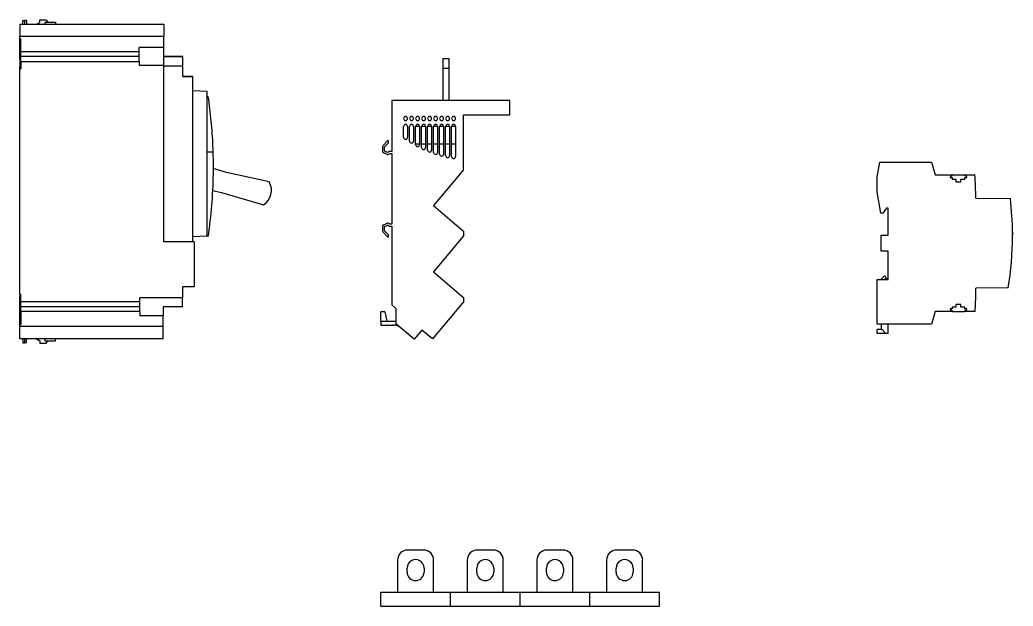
# Model space of a CAD drawing. Header units: millimetres. Extents: x 2268 to 4339, y 1619 to 2163.
# Drawn here: x 2769.4 to 3244.4, y 1882.7 to 2162.8 of the extents above; entities that cross this region are included whole.
import ezdxf

# ---------------------------------------------------------------- set-up
doc = ezdxf.new("R2010")
doc.units = ezdxf.units.MM

msp = doc.modelspace()

# ---------------------------------------------------------------- linework, layer by layer
for p, q in [((2770.72, 2162.52), (2771.68, 2162.52)), ((2770.72, 2160.72), (2770.72, 2162.52)), ((2772.63, 2162.52), (2771.68, 2162.52)), ((2771.68, 2160.72), (2771.68, 2162.52)), ((2772.63, 2162.52), (2772.63, 2160.72)), ((2777.31, 2160.72), (2778.86, 2161.63)), ((2778.86, 2162.84), (2781.73, 2162.84)), ((2778.86, 2161.63), (2778.86, 2162.84)), ((2786.47, 2161.61), (2781.25, 2161.61)), ((2781.25, 2161.61), (2781.25, 2160.72)), ((2781.73, 2162.84), (2782.95, 2161.61)), ((2786.47, 2161.61), (2786.47, 2160.72)), ((2769.38, 2160.72), (2838.19, 2160.72)), ((2769.38, 2160.72), (2769.38, 2154.83)), ((2838.19, 2160.72), (2838.19, 2154.83)), ((2838.19, 2154.83), (2769.38, 2154.83)), ((2769.38, 2153.78), (2769.38, 2154.83)), ((2769.38, 2153.78), (2769.38, 2140.49)), ((2769.38, 2153.78), (2769.86, 2153.78)), ((2769.43, 2144.36), (2769.43, 2153.78)), ((2769.86, 2147.63), (2769.86, 2153.78)), ((2838.19, 2149.71), (2838.19, 2154.83)), ((2769.86, 2145.4), (2769.86, 2147.63)), ((2826.41, 2147.63), (2769.86, 2147.63)), ((2826.41, 2147.63), (2826.41, 2149.71)), ((2838.19, 2149.71), (2826.41, 2149.71)), ((2826.41, 2145.4), (2826.41, 2147.63)), ((2838.19, 2145.4), (2838.19, 2149.71)), ((2769.86, 2144.36), (2769.43, 2144.36)), ((2826.41, 2145.4), (2769.86, 2145.4)), ((2769.86, 2142.91), (2769.86, 2145.4)), ((2769.86, 2142.91), (2826.41, 2142.91)), ((2769.86, 2142.91), (2769.86, 2139.37)), ((2826.41, 2142.91), (2826.41, 2145.4)), ((2826.41, 2142.91), (2826.41, 2141.09)), ((2838.19, 2145.4), (2847.29, 2145.4)), ((2847.29, 2145.4), (2838.19, 2145.4)), ((2838.19, 2145.4), (2839.48, 2145.4)), ((2838.19, 2141.09), (2838.19, 2145.4)), ((2839.48, 2145.4), (2840.78, 2145.4)), ((2840.78, 2145.4), (2842.07, 2145.4)), ((2842.07, 2145.4), (2843.36, 2145.4)), ((2843.36, 2145.4), (2844.65, 2145.4)), ((2844.65, 2145.4), (2845.95, 2145.4)), ((2845.95, 2145.4), (2847.24, 2145.4)), ((2847.24, 2145.4), (2847.24, 2145.4)), ((2847.24, 2145.4), (2847.24, 2145.4)), ((2847.24, 2145.4), (2847.24, 2145.4)), ((2847.24, 2145.4), (2847.24, 2145.4)), ((2847.24, 2145.4), (2847.24, 2145.4)), ((2847.24, 2145.4), (2847.24, 2145.4)), ((2847.29, 2140.93), (2847.29, 2145.4)), ((2971.66, 2144.35), (2971.66, 2139.56)), ((2971.66, 2144.35), (2974.54, 2144.35)), ((2974.54, 2144.35), (2974.54, 2139.56)), ((2769.38, 2139.37), (2769.38, 2140.49)), ((2769.38, 2140.49), (2769.86, 2140.49)), ((2769.38, 2031.7), (2769.38, 2139.37)), ((2769.38, 2139.37), (2769.86, 2139.37)), ((2838.19, 2141.09), (2826.41, 2141.09)), ((2838.19, 2056.79), (2838.19, 2141.09)), ((2838.19, 2140.93), (2847.29, 2140.93)), ((2847.29, 2135.82), (2847.29, 2140.93)), ((2974.54, 2139.56), (2971.66, 2139.56)), ((2971.66, 2139.56), (2971.67, 2124.24)), ((2974.54, 2139.56), (2974.54, 2124.24)), ((2847.29, 2135.82), (2852.03, 2135.82)), ((2852.08, 2135.82), (2847.29, 2135.82)), ((2852.08, 2057), (2852.08, 2135.82)), ((2852.08, 2129.12), (2858.92, 2128.82)), ((2858.94, 2059.51), (2858.92, 2128.82)), ((2858.92, 2126.25), (2859.31, 2126.25)), ((2859.31, 2126.25), (2859.52, 2124.78)), ((2859.52, 2124.78), (2859.73, 2123.31)), ((2947.24, 2124.24), (2947.24, 2100.01)), ((3003.75, 2124.24), (2947.24, 2124.24)), ((3003.75, 2117.53), (3003.75, 2124.24)), ((2859.73, 2123.31), (2859.92, 2121.84)), ((2859.92, 2121.84), (2860.11, 2120.37)), ((2860.11, 2120.37), (2860.28, 2118.89)), ((2860.28, 2118.89), (2860.45, 2117.41)), ((2860.45, 2117.41), (2860.61, 2115.94)), ((2860.61, 2115.94), (2860.75, 2114.46)), ((2860.75, 2114.46), (2860.89, 2112.98)), ((2981.53, 2117.53), (3003.75, 2117.53)), ((2981.53, 2091.22), (2981.53, 2117.53)), ((2860.89, 2112.98), (2861.02, 2111.49)), ((2861.02, 2111.49), (2861.14, 2110.01)), ((2861.14, 2110.01), (2861.25, 2108.53)), ((2952.89, 2106.71), (2952.89, 2111.88)), ((2954.81, 2111.88), (2954.81, 2106.71)), ((2955.77, 2104.89), (2955.77, 2111.88)), ((2957.68, 2111.88), (2957.68, 2104.89)), ((2958.64, 2103.26), (2958.64, 2111.88)), ((2960.56, 2111.88), (2958.64, 2111.88)), ((2960.56, 2111.88), (2960.56, 2103.26)), ((2961.51, 2101.83), (2961.51, 2111.88)), ((2963.43, 2111.88), (2961.51, 2111.88)), ((2963.43, 2111.88), (2963.43, 2101.83)), ((2964.39, 2100.58), (2964.39, 2111.88)), ((2966.3, 2111.88), (2964.39, 2111.88)), ((2966.3, 2111.88), (2966.3, 2100.58)), ((2967.26, 2099.53), (2967.26, 2111.88)), ((2969.18, 2111.88), (2967.26, 2111.88)), ((2969.18, 2111.88), (2969.18, 2099.53)), ((2970.13, 2098.67), (2970.13, 2111.88)), ((2972.05, 2111.88), (2970.13, 2111.88)), ((2972.05, 2111.88), (2972.05, 2098.67)), ((2973.01, 2098), (2973.01, 2111.88)), ((2974.92, 2111.88), (2973.01, 2111.88)), ((2974.92, 2111.88), (2974.92, 2098)), ((2975.88, 2097.52), (2975.88, 2111.88)), ((2977.79, 2111.88), (2975.88, 2111.88)), ((2977.79, 2111.88), (2977.79, 2097.52)), ((2861.25, 2108.53), (2861.34, 2107.05)), ((2861.34, 2107.05), (2861.43, 2105.56)), ((2861.43, 2105.56), (2861.51, 2104.08)), ((2943.1, 2102.85), (2945.22, 2105.06)), ((2945.71, 2104.31), (2945.71, 2104.86)), ((2861.51, 2104.08), (2861.58, 2102.59)), ((2861.58, 2102.59), (2861.64, 2101.11)), ((2861.64, 2101.11), (2861.69, 2099.63)), ((2942.84, 2102.18), (2942.84, 2100.16)), ((2943.8, 2100.34), (2943.8, 2102.07)), ((2945.63, 2104.11), (2943.88, 2102.27)), ((2943.97, 2100.08), (2945.19, 2099.55)), ((2945.53, 2099.64), (2945.81, 2100.01)), ((2947.24, 2100.01), (2945.81, 2100.01)), ((2958.64, 2103.65), (2960.56, 2103.65)), ((2961.51, 2103.65), (2963.43, 2103.65)), ((2964.39, 2103.65), (2966.3, 2103.65)), ((2967.26, 2103.65), (2969.18, 2103.65)), ((2970.13, 2103.65), (2972.05, 2103.65)), ((2973.01, 2103.65), (2974.92, 2103.65)), ((2975.88, 2103.65), (2977.79, 2103.65)), ((2861.69, 2099.63), (2858.93, 2099.63)), ((2861.69, 2099.63), (2861.72, 2098.64)), ((2861.72, 2098.64), (2861.74, 2097.65)), ((2861.74, 2097.65), (2861.76, 2096.67)), ((2861.76, 2096.67), (2861.78, 2095.68)), ((2861.78, 2095.68), (2861.79, 2094.69)), ((2945.02, 2098.58), (2943.42, 2099.28)), ((2946.29, 2099.05), (2946.16, 2098.89)), ((2946.29, 2099.05), (2947.24, 2099.05)), ((2947.24, 2099.05), (2947.24, 2065.15)), ((2861.79, 2090.85), (2861.77, 2088.99)), ((2861.79, 2094.69), (2861.79, 2093.7)), ((2861.79, 2093.7), (2861.8, 2092.72)), ((2861.8, 2092.72), (2861.79, 2090.85)), ((2868.27, 2089.89), (2861.79, 2091.8)), ((2981.53, 2091.22), (2967.13, 2074.07)), ((3179.36, 2087.82), (3180.6, 2094.81)), ((3180.6, 2094.81), (3205.45, 2094.81)), ((3205.45, 2094.81), (3207.07, 2088.78)), ((2861.73, 2087.13), (2861.67, 2085.27)), ((2861.77, 2088.99), (2861.73, 2087.13)), ((2888.66, 2085.39), (2868.27, 2089.89)), ((3179.36, 2080.64), (3179.36, 2087.82)), ((3207.07, 2088.78), (3215.42, 2088.78)), ((3215.42, 2088.59), (3214.27, 2087.63)), ((3214.27, 2087.63), (3214.27, 2087.44)), ((3214.27, 2087.44), (3215.23, 2087.44)), ((3215.23, 2087.44), (3215.23, 2086.67)), ((3215.23, 2086.67), (3217.1, 2086.67)), ((3215.42, 2088.78), (3215.42, 2088.59)), ((3215.42, 2088.78), (3221.17, 2088.78)), ((3217.1, 2086.67), (3217.1, 2085.43)), ((3219.49, 2086.67), (3221.36, 2086.67)), ((3219.49, 2085.43), (3219.49, 2086.67)), ((3221.17, 2088.78), (3226.1, 2088.78)), ((3221.17, 2088.59), (3221.17, 2088.78)), ((3222.32, 2087.63), (3221.17, 2088.59)), ((3221.36, 2087.44), (3222.32, 2087.44)), ((3221.36, 2086.67), (3221.36, 2087.44)), ((3222.32, 2087.44), (3222.32, 2087.63)), ((2861.52, 2081.55), (2861.42, 2079.69)), ((2861.51, 2081.33), (2865.82, 2080.38)), ((2861.61, 2083.41), (2861.52, 2081.55)), ((2861.67, 2085.27), (2861.61, 2083.41)), ((3217.1, 2085.43), (3219.49, 2085.43)), ((2861.31, 2077.84), (2861.18, 2075.99)), ((2861.42, 2079.69), (2861.31, 2077.84)), ((2865.82, 2080.38), (2885.84, 2074.46)), ((3181.17, 2070.39), (3179.36, 2080.64)), ((3226.58, 2077.67), (3243.1, 2077.53)), ((2860.88, 2072.3), (2860.7, 2070.46)), ((2861.04, 2074.14), (2860.88, 2072.3)), ((2861.18, 2075.99), (2861.04, 2074.14)), ((2967.13, 2074.07), (2981.67, 2061.65)), ((3183.86, 2072.88), (3182.12, 2070.39)), ((3184.63, 2072.88), (3183.86, 2072.88)), ((3184.63, 2059.95), (3184.63, 2072.88)), ((2860.31, 2066.8), (2860.09, 2064.97)), ((2860.51, 2068.63), (2860.31, 2066.8)), ((2860.7, 2070.46), (2860.51, 2068.63)), ((3182.12, 2070.39), (3181.17, 2070.39)), ((2859.86, 2063.15), (2859.62, 2061.34)), ((2860.09, 2064.97), (2859.86, 2063.15)), ((2942.84, 2064.04), (2942.84, 2062.01)), ((2943.42, 2064.92), (2945.02, 2065.61)), ((2943.8, 2062.12), (2943.8, 2063.85)), ((2943.88, 2061.93), (2945.63, 2060.08)), ((2945.19, 2064.64), (2943.97, 2064.11)), ((2945.81, 2064.19), (2945.53, 2064.55)), ((2945.81, 2064.19), (2947.24, 2064.19)), ((2946.17, 2065.31), (2946.29, 2065.15)), ((2947.24, 2065.15), (2946.29, 2065.15)), ((2947.24, 2064.19), (2947.24, 2026.59)), ((2838.19, 2057), (2852.08, 2057)), ((2858.94, 2059.51), (2852.08, 2059.21)), ((2859, 2059.51), (2858.94, 2059.51)), ((2859.06, 2059.51), (2859, 2059.51)), ((2859.12, 2059.52), (2859.06, 2059.51)), ((2859.18, 2059.52), (2859.12, 2059.52)), ((2859.24, 2059.52), (2859.18, 2059.52)), ((2859.3, 2059.52), (2859.24, 2059.52)), ((2859.36, 2059.53), (2859.3, 2059.52)), ((2859.62, 2061.34), (2859.36, 2059.53)), ((2945.22, 2059.13), (2943.1, 2061.35)), ((2945.71, 2059.33), (2945.71, 2059.89)), ((2981.67, 2059.79), (2967.13, 2042.46)), ((2981.67, 2059.79), (2981.67, 2061.65)), ((3181.28, 2059.95), (3184.63, 2059.95)), ((3181.28, 2052.29), (3181.28, 2059.95)), ((3244.24, 2060.91), (3244.15, 2060.91)), ((3244.15, 2060.53), (3244.24, 2060.53)), ((2852.69, 2056.79), (2838.19, 2056.79)), ((2852.69, 2056.79), (2852.69, 2035.24)), ((3184.63, 2052.29), (3181.28, 2052.29)), ((3184.63, 2038.69), (3184.63, 2052.29)), ((2967.13, 2042.46), (2981.67, 2030.05)), ((3179.36, 2038.69), (3184.63, 2038.69)), ((3179.36, 2017.43), (3179.36, 2038.69)), ((3181.09, 2038.69), (3182.71, 2040.32)), ((3183.19, 2040.32), (3182.71, 2040.32)), ((3182.86, 2038.69), (3183.02, 2038.88)), ((3184.63, 2038.88), (3183.02, 2038.88)), ((3183.19, 2040.32), (3183.86, 2038.88)), ((2847.09, 2035.24), (2847.09, 2029.98)), ((2852.69, 2035.24), (2847.09, 2035.24)), ((3242.11, 2034.71), (3226.57, 2034.57)), ((2769.38, 2031.7), (2769.38, 2030.58)), ((2769.38, 2031.7), (2769.86, 2031.7)), ((2769.38, 2017.29), (2769.38, 2030.58)), ((2769.38, 2030.58), (2769.86, 2030.58)), ((2769.86, 2028.18), (2769.86, 2031.7)), ((2826.77, 2028.18), (2826.77, 2029.98)), ((2847.09, 2029.98), (2826.77, 2029.98)), ((2847.09, 2025.67), (2847.09, 2029.98)), ((2981.67, 2028.18), (2981.67, 2030.05)), ((2769.86, 2026.71), (2769.43, 2026.71)), ((2769.43, 2017.29), (2769.43, 2026.71)), ((2769.86, 2025.69), (2769.86, 2028.18)), ((2769.86, 2028.18), (2826.77, 2028.18)), ((2826.77, 2025.69), (2769.86, 2025.69)), ((2769.86, 2023.46), (2769.86, 2025.69)), ((2826.77, 2025.69), (2826.77, 2028.18)), ((2826.77, 2023.46), (2826.77, 2025.69)), ((2837.99, 2025.67), (2837.99, 2021.36)), ((2847.09, 2025.67), (2837.99, 2025.67)), ((2949.16, 2024.98), (2947.24, 2026.59)), ((2949.16, 2024.98), (2949.16, 2017.64)), ((2981.67, 2028.18), (2966.7, 2010.35)), ((3214.27, 2024.8), (3214.27, 2024.61)), ((3215.23, 2024.8), (3214.27, 2024.8)), ((3214.27, 2024.61), (3215.42, 2023.65)), ((3215.23, 2025.57), (3215.23, 2024.8)), ((3217.1, 2025.57), (3215.23, 2025.57)), ((3217.1, 2026.82), (3217.1, 2025.57)), ((3219.49, 2026.82), (3217.1, 2026.82)), ((3219.49, 2025.57), (3219.49, 2026.82)), ((3221.36, 2025.57), (3219.49, 2025.57)), ((3221.17, 2023.65), (3222.32, 2024.61)), ((3221.36, 2024.8), (3221.36, 2025.57)), ((3222.32, 2024.8), (3221.36, 2024.8)), ((3222.32, 2024.61), (3222.32, 2024.8)), ((2769.86, 2023.46), (2769.86, 2017.29)), ((2826.77, 2023.46), (2769.86, 2023.46)), ((2826.77, 2023.46), (2826.77, 2021.36)), ((2837.99, 2021.36), (2826.77, 2021.36)), ((2837.99, 2016.25), (2837.99, 2021.36)), ((2941.98, 2018.89), (2941.98, 2023.38)), ((2943.89, 2023.38), (2941.98, 2023.38)), ((2943.89, 2023.38), (2944.85, 2018.89)), ((3207.07, 2023.46), (3205.45, 2017.43)), ((3215.42, 2023.46), (3207.07, 2023.46)), ((3215.42, 2023.65), (3215.42, 2023.46)), ((3215.42, 2023.46), (3221.17, 2023.46)), ((3221.17, 2023.46), (3221.17, 2023.65)), ((3226.25, 2023.46), (3221.17, 2023.46)), ((2769.38, 2017.29), (2769.86, 2017.29)), ((2769.38, 2016.25), (2769.38, 2017.29)), ((2837.99, 2016.25), (2769.38, 2016.25)), ((2769.38, 2010.35), (2769.38, 2016.25)), ((2837.99, 2010.35), (2837.99, 2016.25)), ((2941.98, 2018.89), (2941.98, 2016.97)), ((2941.98, 2018.89), (2949.16, 2018.89)), ((2941.98, 2016.97), (2948.21, 2016.97)), ((2957.97, 2010.24), (2949.16, 2017.64)), ((2961.59, 2014.56), (2957.97, 2010.24)), ((2966.7, 2010.35), (2961.59, 2014.56)), ((3205.45, 2017.43), (3179.36, 2017.43)), ((3179.36, 2013.02), (3179.36, 2014.94)), ((3181.73, 2014.94), (3179.36, 2014.94)), ((3181.47, 2015.22), (3181.47, 2017.43)), ((3183.52, 2013.02), (3181.47, 2015.22)), ((3184.63, 2013.02), (3184.63, 2017.43)), ((2837.99, 2010.35), (2769.38, 2010.35)), ((2770.72, 2010.35), (2770.72, 2008.55)), ((2771.68, 2008.55), (2771.68, 2010.35)), ((2772.63, 2008.55), (2772.63, 2010.35)), ((2777.31, 2010.35), (2778.86, 2009.44)), ((2781.25, 2010.35), (2781.25, 2009.46)), ((2786.47, 2009.46), (2786.47, 2010.35)), ((3183.52, 2013.02), (3179.36, 2013.02)), ((3184.63, 2013.02), (3183.52, 2013.02)), ((2770.72, 2008.55), (2771.68, 2008.55)), ((2772.63, 2008.55), (2771.68, 2008.55)), ((2778.86, 2009.44), (2778.86, 2008.23)), ((2781.73, 2008.23), (2778.86, 2008.23)), ((2781.25, 2009.46), (2786.47, 2009.46)), ((2781.73, 2008.23), (2782.95, 2009.46)), ((2962.47, 1909.48), (2954.81, 1909.48)), ((2995.8, 1909.48), (2988.14, 1909.48)), ((3029.13, 1909.48), (3021.47, 1909.48)), ((3062.46, 1909.48), (3054.79, 1909.48)), ((2950.02, 1904.69), (2950.02, 1889.37)), ((2954.57, 1898.95), (2954.57, 1900.86)), ((2962.71, 1900.86), (2962.71, 1898.95)), ((2967.26, 1889.37), (2967.26, 1904.69)), ((2983.35, 1904.69), (2983.35, 1889.37)), ((2987.9, 1898.95), (2987.9, 1900.86)), ((2996.04, 1900.86), (2996.04, 1898.95)), ((3000.59, 1889.37), (3000.59, 1904.69)), ((3016.68, 1904.69), (3016.68, 1889.37)), ((3021.23, 1898.95), (3021.23, 1900.86)), ((3029.37, 1900.86), (3029.37, 1898.95)), ((3033.92, 1889.37), (3033.92, 1904.69)), ((3050.01, 1904.69), (3050.01, 1889.37)), ((3054.56, 1898.95), (3054.56, 1900.86)), ((3062.7, 1900.86), (3062.7, 1898.95)), ((3067.24, 1889.37), (3067.24, 1904.69)), ((2941.98, 1889.37), (2975.31, 1889.37)), ((2941.98, 1882.66), (2941.98, 1889.37)), ((2975.31, 1882.66), (2975.31, 1889.37)), ((2975.31, 1889.37), (3008.63, 1889.37)), ((2975.31, 1882.66), (2975.31, 1889.37)), ((3008.63, 1882.66), (3008.63, 1889.37)), ((3008.63, 1889.37), (3041.96, 1889.37)), ((3008.63, 1882.66), (3008.63, 1889.37)), ((3041.96, 1882.66), (3041.96, 1889.37)), ((3041.96, 1889.37), (3075.29, 1889.37)), ((3041.96, 1882.66), (3041.96, 1889.37)), ((3075.29, 1882.66), (3075.29, 1889.37)), ((2941.98, 1882.66), (2975.31, 1882.66)), ((2975.31, 1882.66), (3008.63, 1882.66)), ((3008.63, 1882.66), (3041.96, 1882.66)), ((3041.96, 1882.66), (3075.29, 1882.66))]:
    msp.add_line(p, q)
for centre, radius, start, end in [((2953.85, 2115.71), 0.958, 90.0004, 180.0004), ((2953.85, 2115.71), 0.958, 180.0004, 270.0004), ((2953.85, 2115.71), 0.958, 0.0004, 90.0004), ((2953.85, 2115.71), 0.958, 270.0004, 0.0004), ((2956.72, 2115.71), 0.958, 90.0004, 180.0004), ((2956.72, 2115.71), 0.958, 180.0004, 270.0004), ((2956.72, 2115.71), 0.958, 0.0004, 90.0004), ((2956.72, 2115.71), 0.958, 270.0004, 0.0004), ((2959.6, 2115.71), 0.958, 90.0004, 180.0004), ((2959.6, 2115.71), 0.958, 180.0004, 270.0004), ((2959.6, 2115.71), 0.958, 0.0004, 90.0004), ((2959.6, 2115.71), 0.958, 270.0004, 0.0004), ((2962.47, 2115.71), 0.958, 90.0004, 180.0004), ((2962.47, 2115.71), 0.958, 180.0004, 270.0004), ((2962.47, 2115.71), 0.958, 0.0004, 90.0004), ((2962.47, 2115.71), 0.958, 270.0004, 0.0004), ((2965.34, 2115.71), 0.958, 90.0004, 180.0004), ((2965.34, 2115.71), 0.958, 180.0004, 270.0004), ((2965.34, 2115.71), 0.958, 0.0004, 90.0004), ((2965.34, 2115.71), 0.958, 270.0004, 0.0004), ((2968.22, 2115.71), 0.958, 90.0004, 180.0004), ((2968.22, 2115.71), 0.958, 180.0004, 270.0004), ((2968.22, 2115.71), 0.958, 0.0004, 90.0004), ((2968.22, 2115.71), 0.958, 270.0004, 0.0004), ((2971.09, 2115.71), 0.958, 90.0004, 180.0004), ((2971.09, 2115.71), 0.958, 180.0004, 270.0004), ((2971.09, 2115.71), 0.958, 0.0004, 90.0004), ((2971.09, 2115.71), 0.958, 270.0004, 0.0004), ((2973.96, 2115.71), 0.958, 90.0004, 270.0004), ((2973.96, 2115.71), 0.958, 0.0004, 90.0004), ((2973.96, 2115.71), 0.958, 270.0004, 0.0004), ((2976.84, 2115.71), 0.958, 90.0004, 180.0004), ((2976.84, 2115.71), 0.958, 180.0004, 270.0004), ((2976.84, 2115.71), 0.958, 0.0004, 90.0004), ((2976.84, 2115.71), 0.958, 270.0004, 0.0004), ((2953.85, 2111.88), 0.958, 90.0004, 180.0004), ((2953.85, 2111.88), 0.958, 0.0004, 90.0004), ((2956.72, 2111.88), 0.958, 90.0004, 180.0004), ((2956.72, 2111.88), 0.958, 0.0004, 90.0004), ((2959.6, 2111.88), 0.958, 90.0004, 180.0004), ((2959.6, 2111.88), 0.958, 0.0004, 90.0004), ((2962.47, 2111.88), 0.958, 90.0004, 180.0004), ((2962.47, 2111.88), 0.958, 0.0004, 90.0004), ((2965.34, 2111.88), 0.958, 90.0004, 180.0004), ((2965.34, 2111.88), 0.958, 0.0004, 90.0004), ((2968.22, 2111.88), 0.958, 90.0004, 180.0004), ((2968.22, 2111.88), 0.958, 0.0004, 90.0004), ((2971.09, 2111.88), 0.958, 90.0004, 180.0004), ((2971.09, 2111.88), 0.958, 0.0004, 90.0004), ((2973.96, 2111.88), 0.958, 90.0004, 180.0004), ((2973.96, 2111.88), 0.958, 0.0004, 90.0004), ((2976.84, 2111.88), 0.958, 90.0004, 180.0004), ((2976.84, 2111.88), 0.958, 0.0004, 90.0004), ((2945.42, 2104.86), 0.287, 90.0004, 136.3688), ((2945.42, 2104.86), 0.287, 0.0004, 90.0004), ((2953.85, 2106.71), 0.958, 180.0004, 270.0004), ((2953.85, 2106.71), 0.958, 270.0004, 0.0004), ((2956.72, 2104.89), 0.958, 180.0004, 270.0004), ((2956.72, 2104.89), 0.958, 270.0004, 0.0004), ((2943.8, 2102.18), 0.958, 136.3687, 180.0004), ((2943.8, 2100.16), 0.958, 180.0004, 246.5717), ((2944.08, 2102.07), 0.287, 136.3688, 180.0004), ((2944.08, 2100.34), 0.287, 180.0004, 246.5717), ((2945.42, 2104.31), 0.287, 316.3689, 0.0004), ((2959.6, 2103.26), 0.958, 180.0004, 270.0004), ((2959.6, 2103.26), 0.958, 270.0004, 0.0004), ((2962.47, 2101.83), 0.958, 180.0004, 270.0004), ((2962.47, 2101.83), 0.958, 270.0004, 0.0004), ((2965.34, 2100.58), 0.958, 180.0004, 270.0004), ((2965.34, 2100.58), 0.958, 270.0004, 0.0004), ((2945.4, 2099.46), 0.958, 246.5717, 270.0004), ((2945.3, 2099.82), 0.287, 246.5717, 270.0004), ((2945.3, 2099.82), 0.287, 270.0004, 323.1305), ((2945.4, 2099.46), 0.958, 270.0004, 323.1305), ((2968.22, 2099.53), 0.958, 180.0004, 270.0004), ((2968.22, 2099.53), 0.958, 270.0004, 0.0004), ((2971.09, 2098.67), 0.958, 180.0004, 270.0004), ((2971.09, 2098.67), 0.958, 270.0004, 0.0004), ((2973.96, 2098), 0.958, 180.0004, 270.0004), ((2973.96, 2098), 0.958, 270.0004, 0.0004), ((2976.84, 2097.52), 0.958, 180.0004, 270.0004), ((2976.84, 2097.52), 0.958, 270.0004, 0.0004), ((3097.19, 2077.67), 129.39, 0, 4.9256), ((2881.7, 2081.35), 8.04, 301.0298, 30.0709), ((3090.92, 2059.62), 153.23, 0.4835, 6.7116), ((2943.8, 2064.04), 0.958, 113.4291, 180.0004), ((2943.8, 2062.01), 0.958, 180.0004, 223.6321), ((2944.08, 2063.85), 0.287, 113.429, 180.0004), ((2944.08, 2062.12), 0.287, 180.0004, 223.632), ((2945.4, 2064.73), 0.958, 90.0004, 113.4291), ((2945.31, 2064.38), 0.287, 90.0004, 113.429), ((2945.31, 2064.38), 0.287, 36.8703, 90.0004), ((2945.4, 2064.73), 0.958, 36.8703, 90.0004), ((2945.42, 2059.33), 0.287, 223.632, 270.0004), ((2945.42, 2059.33), 0.287, 270.0004, 0.0004), ((2945.42, 2059.89), 0.287, 0.0004, 43.632), ((3090.92, 2059.62), 153.23, 350.6449, 0), ((3090.92, 2059.62), 153.23, 0, 0.3402), ((3244.24, 2060.72), 0.192, 0, 90), ((3244.24, 2060.72), 0.192, 270, 0), ((3097.19, 2032.66), 129.39, 0, 0.8481), ((3097.19, 2032.66), 129.39, 355.9252, 0), ((2948.21, 2012.18), 4.79, 50.0004, 90.0017)]:
    msp.add_arc(centre, radius, start, end)
for centre, major_axis, start_param, end_param in [((2954.81, 1904.69), (-4.79, 0), -1.570796, 0), ((2962.47, 1904.69), (-4.79, 0), -3.141593, -1.570796), ((2988.14, 1904.69), (-4.79, 0), -1.570796, 0), ((2995.8, 1904.69), (-4.79, 0), -3.141593, -1.570796), ((3021.47, 1904.69), (-4.79, 0), -1.570796, 0), ((3029.13, 1904.69), (-4.79, 0), -3.141593, -1.570796), ((3054.79, 1904.69), (-4.79, 0), -1.570796, 0), ((3062.46, 1904.69), (-4.79, 0), -3.141593, -1.570796), ((2958.64, 1900.86), (4.07, 0), 0, 3.141593), ((2991.97, 1900.86), (4.07, 0), 0, 3.141593), ((3025.3, 1900.86), (4.07, 0), 0, 3.141593), ((3058.63, 1900.86), (4.07, 0), 0, 3.141593), ((2958.64, 1898.95), (4.07, 0), 3.141593, 6.283185), ((2991.97, 1898.95), (4.07, 0), 3.141593, 6.283185), ((3025.3, 1898.95), (4.07, 0), 3.141593, 6.283185), ((3058.63, 1898.95), (4.07, 0), 3.141593, 6.283185)]:
    msp.add_ellipse(centre, major_axis=major_axis, ratio=1, start_param=start_param, end_param=end_param)

doc.saveas('drawing.dxf')
